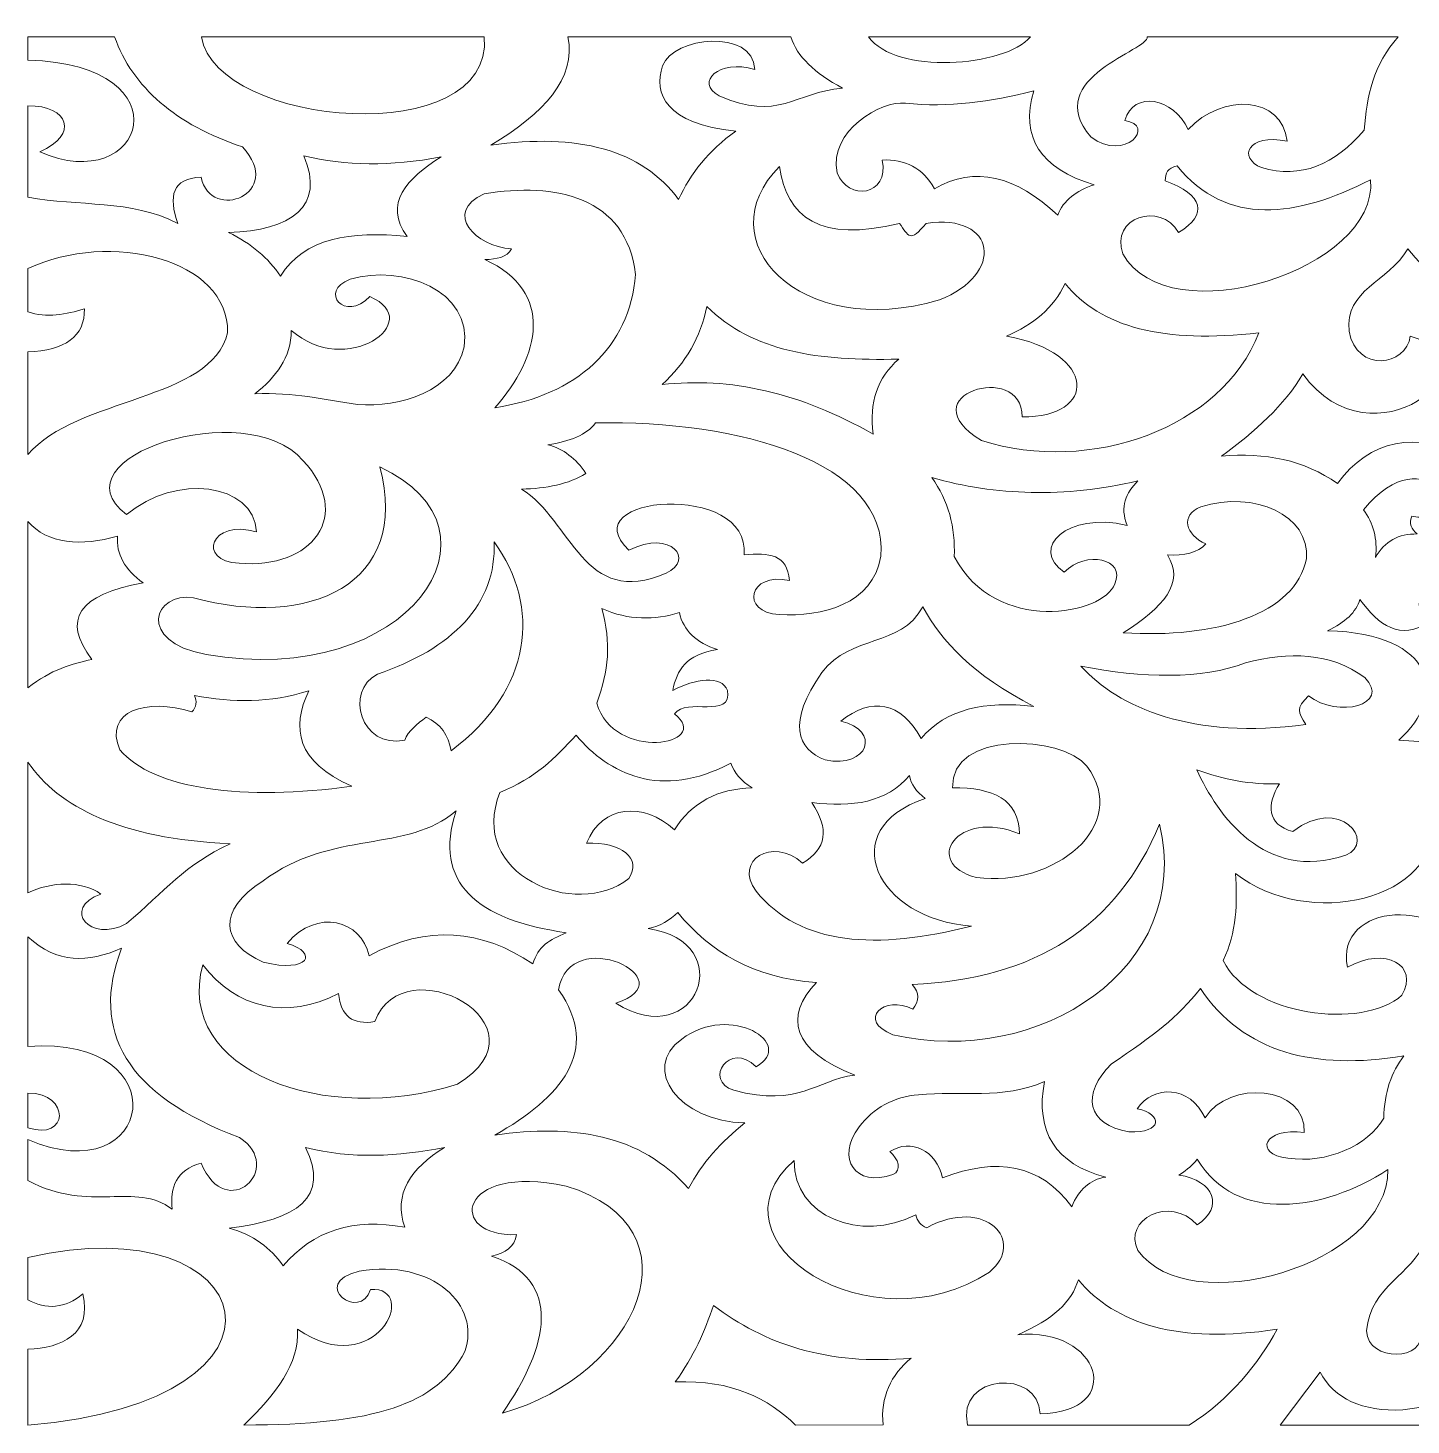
# Model space of a CAD drawing. Header units: centimetres. Extents: x -45.6 to 45.6, y -29 to 29.6.
# Drawn here: x -45.64 to -18.43, y -29.02 to -1.54 of the extents above; entities that cross this region are included whole.
import ezdxf

# ---------------------------------------------------------------- set-up
doc = ezdxf.new("R2010")
doc.units = ezdxf.units.CM
doc.header["$MEASUREMENT"] = 0
doc.layers.add('layer 1', color=7, linetype='Continuous')

msp = doc.modelspace()

# ---------------------------------------------------------------- linework, layer by layer
at = {"layer": 'layer 1', "color": 2, "lineweight": 9}
for points, knots in [([(-35.01396, -1.71592), (-34.85383, -2.54143), (-35.47728, -3.21619), (-36.53279, -3.84753), (-36.53279, -3.84753), (-34.82786, -3.60783), (-33.56556, -3.9254), (-32.83738, -4.91551), (-32.83738, -4.91551), (-32.60541, -4.40714), (-32.24998, -3.95135), (-31.71411, -3.57245), (-31.71411, -3.57245), (-33.08332, -3.4272), (-33.34886, -2.83887), (-33.15214, -2.28647), (-33.15214, -2.28647), (-32.94896, -1.71592), (-31.37321, -1.54176), (-31.33968, -2.35883), (-31.33968, -2.35883), (-32.04525, -2.14571), (-32.53095, -2.61496), (-32.03969, -2.87664), (-32.03969, -2.87664), (-30.8703, -3.39371), (-30.5608, -2.80501), (-29.61116, -2.72728), (-29.61116, -2.72728), (-30.17106, -2.42452), (-30.50503, -2.10495), (-30.6308, -1.71592), (-30.6308, -1.71592), (-30.6308, -1.71592), (-35.01396, -1.71592), (-35.01396, -1.71592)], [0, 0, 0, 0, 0.1, 0.1, 0.1, 0.1, 0.2, 0.2, 0.2, 0.2, 0.3, 0.3, 0.3, 0.3, 0.4, 0.4, 0.4, 0.4, 0.5, 0.5, 0.5, 0.5, 0.6, 0.6, 0.6, 0.6, 0.7, 0.7, 0.7, 0.7, 0.8, 0.8, 0.8, 0.8, 1, 1, 1, 1]), ([(-43.93174, -1.71592), (-43.93174, -1.71592), (-45.6365, -1.71592), (-45.6365, -1.71592), (-45.6365, -1.71592), (-45.6365, -1.71592), (-45.6365, -2.17274), (-45.6365, -2.17274), (-45.6365, -2.17274), (-42.46283, -2.26714), (-43.34752, -4.89124), (-45.40501, -3.97698), (-45.40501, -3.97698), (-44.62954, -3.64322), (-44.83285, -3.06743), (-45.6365, -3.07082), (-45.6365, -3.07082), (-45.6365, -3.07082), (-45.6365, -4.86697), (-45.6365, -4.86697), (-45.6365, -4.86697), (-44.62446, -5.06384), (-43.62515, -4.90472), (-42.68637, -5.38478), (-42.68637, -5.38478), (-42.87871, -4.84806), (-42.79799, -4.49745), (-42.23055, -4.47861), (-42.23055, -4.47861), (-42.0379, -5.37689), (-40.57277, -4.7998), (-41.41658, -3.87989), (-41.41658, -3.87989), (-42.7203, -3.45041), (-43.5831, -2.70635), (-43.93174, -1.71592)], [0, 0, 0, 0, 0.1, 0.1, 0.1, 0.1, 0.2, 0.2, 0.2, 0.2, 0.3, 0.3, 0.3, 0.3, 0.4, 0.4, 0.4, 0.4, 0.5, 0.5, 0.5, 0.5, 0.6, 0.6, 0.6, 0.6, 0.7, 0.7, 0.7, 0.7, 0.8, 0.8, 0.8, 0.8, 1, 1, 1, 1]), ([(-42.22562, -1.71592), (-41.91629, -3.51245), (-36.4656, -3.94946), (-36.66098, -1.71592), (-36.66098, -1.71592), (-36.66098, -1.71592), (-42.22562, -1.71592), (-42.22562, -1.71592)], [0, 0, 0, 0, 0.33333333, 0.33333333, 0.33333333, 0.33333333, 1, 1, 1, 1]), ([(-29.10026, -1.71592), (-28.58905, -2.46514), (-26.41232, -2.31366), (-25.91868, -1.71592), (-25.91868, -1.71592), (-25.91868, -1.71592), (-29.10026, -1.71592), (-29.10026, -1.71592)], [0, 0, 0, 0, 0.33333333, 0.33333333, 0.33333333, 0.33333333, 1, 1, 1, 1]), ([(-23.62333, -1.71592), (-23.55279, -1.97676), (-25.72874, -2.51061), (-24.73028, -3.68572), (-24.73028, -3.68572), (-24.04586, -4.19071), (-23.44015, -3.45108), (-24.06283, -3.36209), (-24.06283, -3.36209), (-23.89054, -2.7701), (-23.10643, -2.90224), (-22.81746, -3.54008), (-22.81746, -3.54008), (-22.1405, -2.81557), (-20.96364, -2.87493), (-20.86734, -3.77139), (-20.86734, -3.77139), (-21.6596, -3.60417), (-21.83598, -4.1004), (-21.372, -4.2892), (-21.372, -4.2892), (-20.59841, -4.511), (-19.93163, -4.23727), (-19.35336, -3.55294), (-19.35336, -3.55294), (-19.29971, -2.88112), (-19.17232, -2.25795), (-18.68354, -1.71592), (-18.68354, -1.71592), (-18.68354, -1.71592), (-23.62333, -1.71592), (-23.62333, -1.71592)], [0, 0, 0, 0, 0.11111111, 0.11111111, 0.11111111, 0.11111111, 0.22222222, 0.22222222, 0.22222222, 0.22222222, 0.33333333, 0.33333333, 0.33333333, 0.33333333, 0.44444444, 0.44444444, 0.44444444, 0.44444444, 0.55555556, 0.55555556, 0.55555556, 0.55555556, 0.66666667, 0.66666667, 0.66666667, 0.66666667, 0.77777778, 0.77777778, 0.77777778, 0.77777778, 1, 1, 1, 1]), ([(-17.81157, -2.27792), (-18.71835, -3.53805), (-17.46667, -5.65454), (-14.6371, -5.4495), (-14.6371, -5.4495), (-13.42972, -5.39421), (-12.69173, -4.36129), (-14.11617, -4.00935), (-14.11617, -4.00935), (-16.6036, -4.4556), (-17.65884, -3.60187), (-17.81157, -2.27792)], [0, 0, 0, 0, 0.25, 0.25, 0.25, 0.25, 0.5, 0.5, 0.5, 0.5, 1, 1, 1, 1]), ([(-25.85355, -2.77955), (-26.11945, -3.6965), (-25.72334, -4.3114), (-24.66516, -4.62424), (-24.66516, -4.62424), (-25.01586, -4.7429), (-25.26955, -4.93168), (-25.38145, -5.22296), (-25.38145, -5.22296), (-26.2005, -4.45466), (-27.00971, -4.24363), (-27.80707, -4.70515), (-27.80707, -4.70515), (-28.03361, -4.28712), (-28.38905, -4.1253), (-28.83267, -4.1388), (-28.83267, -4.1388), (-28.6902, -4.85227), (-29.5123, -4.95201), (-29.71989, -4.38961), (-29.71989, -4.38961), (-29.89353, -3.56703), (-28.84351, -2.96022), (-28.37685, -3.02227), (-28.37685, -3.02227), (-27.53573, -3.11131), (-26.69464, -2.99263), (-25.85355, -2.77955)], [0, 0, 0, 0, 0.125, 0.125, 0.125, 0.125, 0.25, 0.25, 0.25, 0.25, 0.375, 0.375, 0.375, 0.375, 0.5, 0.5, 0.5, 0.5, 0.625, 0.625, 0.625, 0.625, 0.75, 0.75, 0.75, 0.75, 1, 1, 1, 1]), ([(-40.21191, -4.05789), (-39.77779, -5.0544), (-40.46693, -5.52636), (-41.69333, -5.56277), (-41.69333, -5.56277), (-41.23614, -5.77987), (-40.90784, -6.07382), (-40.66773, -6.42039), (-40.66773, -6.42039), (-40.20386, -5.67592), (-39.29221, -5.52492), (-38.177, -5.64368), (-38.177, -5.64368), (-38.649, -4.99021), (-38.19001, -4.51137), (-37.50954, -4.07407), (-37.50954, -4.07407), (-38.5026, -4.27499), (-39.39254, -4.24532), (-40.21191, -4.05789)], [0, 0, 0, 0, 0.16666667, 0.16666667, 0.16666667, 0.16666667, 0.33333333, 0.33333333, 0.33333333, 0.33333333, 0.5, 0.5, 0.5, 0.5, 0.66666667, 0.66666667, 0.66666667, 0.66666667, 1, 1, 1, 1]), ([(-30.8513, -4.26825), (-30.71367, -5.26616), (-30.06116, -5.76779), (-28.4908, -5.38478), (-28.4908, -5.38478), (-28.31716, -5.6275), (-28.29003, -5.78122), (-27.96987, -5.38478), (-27.96987, -5.38478), (-26.57234, -5.17977), (-26.42033, -6.38796), (-27.7094, -6.88966), (-27.7094, -6.88966), (-30.47692, -7.70415), (-32.31104, -5.70842), (-30.8513, -4.26825)], [0, 0, 0, 0, 0.2, 0.2, 0.2, 0.2, 0.4, 0.4, 0.4, 0.4, 0.6, 0.6, 0.6, 0.6, 1, 1, 1, 1]), ([(-23.03316, -4.25611), (-23.22238, -4.29789), (-23.26117, -4.38589), (-23.26825, -4.5509), (-23.26825, -4.5509), (-22.52074, -4.8172), (-22.40911, -5.21284), (-23.00467, -5.56277), (-23.00467, -5.56277), (-23.36421, -4.94233), (-24.35906, -5.27422), (-24.09993, -5.98363), (-24.09993, -5.98363), (-23.19508, -7.60046), (-19.06374, -6.28691), (-19.22787, -4.52715), (-19.22787, -4.52715), (-20.68494, -5.2717), (-22.05377, -5.4538), (-23.03316, -4.25611)], [0, 0, 0, 0, 0.16666667, 0.16666667, 0.16666667, 0.16666667, 0.33333333, 0.33333333, 0.33333333, 0.33333333, 0.5, 0.5, 0.5, 0.5, 0.66666667, 0.66666667, 0.66666667, 0.66666667, 1, 1, 1, 1]), ([(-36.1258, -5.8864), (-36.83604, -5.8332), (-37.47501, -5.18374), (-36.66302, -4.80224), (-36.66302, -4.80224), (-35.26683, -4.57598), (-33.86401, -4.85496), (-33.68391, -6.38803), (-33.68391, -6.38803), (-33.8033, -7.82819), (-34.83976, -8.76671), (-36.45139, -9.00944), (-36.45139, -9.00944), (-35.55257, -7.99943), (-35.27173, -6.72918), (-36.64674, -6.09676), (-36.64674, -6.09676), (-36.42152, -6.0907), (-36.20581, -6.05563), (-36.1258, -5.8864)], [0, 0, 0, 0, 0.16666667, 0.16666667, 0.16666667, 0.16666667, 0.33333333, 0.33333333, 0.33333333, 0.33333333, 0.5, 0.5, 0.5, 0.5, 0.66666667, 0.66666667, 0.66666667, 0.66666667, 1, 1, 1, 1]), ([(-45.6365, -6.27476), (-45.6365, -6.27476), (-45.6365, -7.12429), (-45.6365, -7.12429), (-45.6365, -7.12429), (-45.27241, -7.25643), (-44.88188, -7.17013), (-44.52593, -7.06765), (-44.52593, -7.06765), (-44.51288, -7.60702), (-44.91157, -7.8875), (-45.6365, -7.90909), (-45.6365, -7.90909), (-45.6365, -7.90909), (-45.6365, -9.92774), (-45.6365, -9.92774), (-45.6365, -9.92774), (-44.68145, -8.80582), (-42.0135, -8.86919), (-41.70961, -7.53692), (-41.70961, -7.53692), (-41.683, -6.08056), (-44.02434, -5.51422), (-45.6365, -6.27476)], [0, 0, 0, 0, 0.14285714, 0.14285714, 0.14285714, 0.14285714, 0.28571429, 0.28571429, 0.28571429, 0.28571429, 0.42857143, 0.42857143, 0.42857143, 0.42857143, 0.57142857, 0.57142857, 0.57142857, 0.57142857, 0.71428571, 0.71428571, 0.71428571, 0.71428571, 1, 1, 1, 1]), ([(-18.4953, -5.8864), (-18.88872, -6.55523), (-19.73795, -6.68199), (-19.65113, -7.50455), (-19.65113, -7.50455), (-19.49375, -8.33251), (-18.52242, -8.19496), (-18.44646, -7.60164), (-18.44646, -7.60164), (-16.64998, -8.13361), (-19.17665, -10.23585), (-20.56278, -8.34599), (-20.56278, -8.34599), (-20.91635, -8.96129), (-21.50041, -9.4784), (-22.15815, -9.96415), (-22.15815, -9.96415), (-21.30507, -9.88436), (-20.53675, -10.03853), (-19.87904, -10.49814), (-19.87904, -10.49814), (-19.23329, -9.64052), (-18.35965, -9.46252), (-17.25807, -9.96415), (-17.25807, -9.96415), (-17.48112, -9.05139), (-16.75295, -8.49819), (-15.43479, -8.168), (-15.43479, -8.168), (-16.7725, -7.60169), (-17.72211, -6.79799), (-18.4953, -5.8864)], [0, 0, 0, 0, 0.11111111, 0.11111111, 0.11111111, 0.11111111, 0.22222222, 0.22222222, 0.22222222, 0.22222222, 0.33333333, 0.33333333, 0.33333333, 0.33333333, 0.44444444, 0.44444444, 0.44444444, 0.44444444, 0.55555556, 0.55555556, 0.55555556, 0.55555556, 0.66666667, 0.66666667, 0.66666667, 0.66666667, 0.77777778, 0.77777778, 0.77777778, 0.77777778, 1, 1, 1, 1]), ([(-38.90957, -6.82493), (-39.40609, -7.34005), (-39.92702, -6.71705), (-39.30027, -6.48512), (-39.30027, -6.48512), (-38.26653, -6.17899), (-36.90178, -6.7076), (-37.05372, -7.812), (-37.05372, -7.812), (-37.24909, -8.6885), (-38.32173, -9.0077), (-39.15469, -8.94567), (-39.15469, -8.94567), (-39.83027, -8.84318), (-40.40453, -8.70737), (-41.17239, -8.73435), (-41.17239, -8.73435), (-40.75952, -8.41008), (-40.45628, -8.02849), (-40.4561, -7.48837), (-40.4561, -7.48837), (-39.39618, -8.44212), (-37.77979, -7.31683), (-38.90957, -6.82493)], [0, 0, 0, 0, 0.14285714, 0.14285714, 0.14285714, 0.14285714, 0.28571429, 0.28571429, 0.28571429, 0.28571429, 0.42857143, 0.42857143, 0.42857143, 0.42857143, 0.57142857, 0.57142857, 0.57142857, 0.57142857, 0.71428571, 0.71428571, 0.71428571, 0.71428571, 1, 1, 1, 1]), ([(-26.39077, -7.60164), (-25.86305, -7.37781), (-25.45879, -7.0488), (-25.23494, -6.56603), (-25.23494, -6.56603), (-24.55121, -7.42905), (-23.28142, -7.75266), (-21.42558, -7.53692), (-21.42558, -7.53692), (-22.15272, -9.41669), (-24.73571, -10.32824), (-26.87915, -9.6567), (-26.87915, -9.6567), (-28.36057, -8.7667), (-26.07603, -8.07629), (-26.08146, -9.18743), (-26.08146, -9.18743), (-24.60006, -9.21439), (-24.58922, -7.92526), (-26.39077, -7.60164)], [0, 0, 0, 0, 0.16666667, 0.16666667, 0.16666667, 0.16666667, 0.33333333, 0.33333333, 0.33333333, 0.33333333, 0.5, 0.5, 0.5, 0.5, 0.66666667, 0.66666667, 0.66666667, 0.66666667, 1, 1, 1, 1]), ([(-32.28388, -7.01911), (-32.39715, -7.62018), (-32.70238, -8.12786), (-33.16297, -8.55635), (-33.16297, -8.55635), (-31.83213, -8.4006), (-30.45113, -8.71208), (-29.01174, -9.52724), (-29.01174, -9.52724), (-29.09315, -8.90694), (-28.92493, -8.4161), (-28.50708, -8.05473), (-28.50708, -8.05473), (-30.09162, -8.09383), (-31.37769, -7.91313), (-32.28388, -7.01911)], [0, 0, 0, 0, 0.2, 0.2, 0.2, 0.2, 0.4, 0.4, 0.4, 0.4, 0.6, 0.6, 0.6, 0.6, 1, 1, 1, 1]), ([(-41.13767, -11.45224), (-42.04189, -11.18813), (-42.33563, -12.02438), (-41.4817, -12.06774), (-41.4817, -12.06774), (-40.04639, -12.19249), (-39.22701, -11.12317), (-40.22819, -10.04505), (-40.22819, -10.04505), (-41.34122, -8.76548), (-45.17691, -9.98253), (-43.69569, -11.11303), (-43.69569, -11.11303), (-42.73044, -10.30026), (-41.19938, -10.47969), (-41.13767, -11.45224)], [0, 0, 0, 0, 0.2, 0.2, 0.2, 0.2, 0.4, 0.4, 0.4, 0.4, 0.6, 0.6, 0.6, 0.6, 1, 1, 1, 1]), ([(-35.40951, -9.7376), (-34.9754, -9.67558), (-34.64712, -9.54345), (-34.47345, -9.30879), (-34.47345, -9.30879), (-31.64491, -9.25216), (-28.71735, -10.0774), (-28.85709, -11.9302), (-28.85709, -11.9302), (-29.01479, -12.87649), (-30.02073, -13.12258), (-30.85944, -13.07909), (-30.85944, -13.07909), (-31.63342, -13.03256), (-31.46656, -12.2329), (-30.65595, -12.40756), (-30.65595, -12.40756), (-30.70071, -11.89174), (-31.05616, -11.85803), (-31.55131, -11.90593), (-31.55131, -11.90593), (-31.40481, -10.4469), (-34.97542, -10.73006), (-33.81414, -11.80884), (-33.81414, -11.80884), (-32.97576, -11.39889), (-32.51993, -12.003), (-33.08157, -12.26192), (-33.08157, -12.26192), (-34.71493, -12.97391), (-34.93199, -11.2263), (-35.93045, -10.61141), (-35.93045, -10.61141), (-35.43833, -10.59691), (-35.00084, -10.51262), (-34.66066, -10.30396), (-34.66066, -10.30396), (-34.85603, -10.00728), (-35.10565, -9.81849), (-35.40951, -9.7376)], [0, 0, 0, 0, 0.09090909, 0.09090909, 0.09090909, 0.09090909, 0.18181818, 0.18181818, 0.18181818, 0.18181818, 0.27272727, 0.27272727, 0.27272727, 0.27272727, 0.36363636, 0.36363636, 0.36363636, 0.36363636, 0.45454545, 0.45454545, 0.45454545, 0.45454545, 0.54545455, 0.54545455, 0.54545455, 0.54545455, 0.63636364, 0.63636364, 0.63636364, 0.63636364, 0.72727273, 0.72727273, 0.72727273, 0.72727273, 0.81818182, 0.81818182, 0.81818182, 0.81818182, 1, 1, 1, 1]), ([(-19.1302, -11.95447), (-19.08706, -11.58535), (-19.17181, -11.28591), (-19.36625, -11.01594), (-19.36625, -11.01594), (-18.1138, -9.48), (-17.08541, -11.36245), (-18.41391, -11.1454), (-18.41391, -11.1454), (-18.48245, -11.29172), (-18.42411, -11.40095), (-18.30809, -11.4933), (-18.30809, -11.4933), (-18.68118, -11.4832), (-18.95251, -11.64097), (-19.1302, -11.95447)], [0, 0, 0, 0, 0.2, 0.2, 0.2, 0.2, 0.4, 0.4, 0.4, 0.4, 0.6, 0.6, 0.6, 0.6, 1, 1, 1, 1]), ([(-38.71421, -10.17451), (-38.09828, -12.49388), (-40.12208, -13.36343), (-42.38222, -12.74851), (-42.38222, -12.74851), (-43.14587, -12.6254), (-43.52679, -13.60128), (-42.13287, -13.86389), (-42.13287, -13.86389), (-38.13068, -14.54631), (-36.03061, -11.40712), (-38.71421, -10.17451)], [0, 0, 0, 0, 0.25, 0.25, 0.25, 0.25, 0.5, 0.5, 0.5, 0.5, 1, 1, 1, 1]), ([(-27.85591, -10.38487), (-27.53033, -10.83593), (-27.39468, -11.35777), (-27.41637, -11.93829), (-27.41637, -11.93829), (-26.59749, -13.49054), (-24.47123, -13.07624), (-24.26009, -12.47636), (-24.26009, -12.47636), (-24.03728, -11.96906), (-24.82221, -11.81266), (-25.25326, -12.2439), (-25.25326, -12.2439), (-25.93399, -11.77977), (-25.20548, -11.04312), (-24.01399, -11.32339), (-24.01399, -11.32339), (-24.16328, -10.95929), (-24.0439, -10.6842), (-23.80236, -10.44959), (-23.80236, -10.44959), (-25.25429, -10.784), (-26.59936, -10.74084), (-27.85591, -10.38487)], [0, 0, 0, 0, 0.14285714, 0.14285714, 0.14285714, 0.14285714, 0.28571429, 0.28571429, 0.28571429, 0.28571429, 0.42857143, 0.42857143, 0.42857143, 0.42857143, 0.57142857, 0.57142857, 0.57142857, 0.57142857, 0.71428571, 0.71428571, 0.71428571, 0.71428571, 1, 1, 1, 1]), ([(-22.46746, -11.68748), (-22.62207, -11.86954), (-22.89612, -11.91807), (-23.22444, -11.90593), (-23.22444, -11.90593), (-22.86749, -12.43992), (-23.30164, -12.94424), (-24.09539, -13.43508), (-24.09539, -13.43508), (-22.28294, -13.55645), (-20.69844, -13.0737), (-20.48952, -11.97875), (-20.48952, -11.97875), (-20.41525, -11.12922), (-21.51343, -10.6249), (-22.56513, -10.95931), (-22.56513, -10.95931), (-22.97482, -11.12112), (-22.86901, -11.50948), (-22.46746, -11.68748)], [0, 0, 0, 0, 0.16666667, 0.16666667, 0.16666667, 0.16666667, 0.33333333, 0.33333333, 0.33333333, 0.33333333, 0.5, 0.5, 0.5, 0.5, 0.66666667, 0.66666667, 0.66666667, 0.66666667, 1, 1, 1, 1]), ([(-45.6365, -11.24445), (-45.26352, -11.68885), (-44.57064, -11.74469), (-43.87476, -11.53375), (-43.87476, -11.53375), (-43.90191, -11.88435), (-43.73368, -12.1918), (-43.3701, -12.4561), (-43.3701, -12.4561), (-44.6399, -12.67724), (-44.97634, -13.17887), (-44.37942, -13.96098), (-44.37942, -13.96098), (-44.75685, -14.04621), (-45.19491, -14.15797), (-45.6365, -14.52131), (-45.6365, -14.52131), (-45.6365, -14.52131), (-45.6365, -11.24445), (-45.6365, -11.24445)], [0, 0, 0, 0, 0.16666667, 0.16666667, 0.16666667, 0.16666667, 0.33333333, 0.33333333, 0.33333333, 0.33333333, 0.5, 0.5, 0.5, 0.5, 0.66666667, 0.66666667, 0.66666667, 0.66666667, 1, 1, 1, 1]), ([(-37.31419, -15.75713), (-35.7011, -14.54757), (-35.54104, -12.92673), (-36.46767, -11.64702), (-36.46767, -11.64702), (-36.40798, -12.88223), (-37.30334, -13.75064), (-38.76305, -14.25225), (-38.76305, -14.25225), (-39.4103, -14.58267), (-39.09287, -15.72618), (-38.22583, -15.54677), (-38.22583, -15.54677), (-38.15254, -15.36744), (-37.98431, -15.22993), (-37.80257, -15.09369), (-37.80257, -15.09369), (-37.52039, -15.22855), (-37.3576, -15.4497), (-37.31419, -15.75713)], [0, 0, 0, 0, 0.16666667, 0.16666667, 0.16666667, 0.16666667, 0.33333333, 0.33333333, 0.33333333, 0.33333333, 0.5, 0.5, 0.5, 0.5, 0.66666667, 0.66666667, 0.66666667, 0.66666667, 1, 1, 1, 1]), ([(-19.4395, -12.77973), (-19.51005, -13.02784), (-19.72167, -13.23279), (-20.0744, -13.39463), (-20.0744, -13.39463), (-17.94303, -13.45324), (-17.69616, -14.68439), (-18.67438, -15.54677), (-18.67438, -15.54677), (-16.53908, -15.75037), (-14.78092, -14.82532), (-15.14176, -13.3299), (-15.14176, -13.3299), (-15.54131, -11.84111), (-19.14312, -12.25641), (-18.07204, -13.21663), (-18.07204, -13.21663), (-18.64399, -13.60328), (-19.06315, -13.28955), (-19.4395, -12.77973)], [0, 0, 0, 0, 0.16666667, 0.16666667, 0.16666667, 0.16666667, 0.33333333, 0.33333333, 0.33333333, 0.33333333, 0.5, 0.5, 0.5, 0.5, 0.66666667, 0.66666667, 0.66666667, 0.66666667, 1, 1, 1, 1]), ([(-34.35136, -12.95773), (-34.15364, -13.64139), (-34.21894, -14.1781), (-34.44903, -14.8186), (-34.44903, -14.8186), (-34.11734, -15.97861), (-32.1462, -15.64891), (-32.91878, -15.02896), (-32.91878, -15.02896), (-32.68545, -14.68915), (-31.78465, -15.15302), (-31.8769, -14.56779), (-31.8769, -14.56779), (-31.99392, -14.26641), (-32.5196, -14.33787), (-32.95134, -14.56779), (-32.95134, -14.56779), (-32.87324, -14.16829), (-32.69632, -13.85848), (-32.07225, -13.7668), (-32.07225, -13.7668), (-32.49552, -13.63195), (-32.74515, -13.38923), (-32.8211, -13.03863), (-32.8211, -13.03863), (-33.31152, -13.18764), (-33.81754, -13.19709), (-34.35136, -12.95773)], [0, 0, 0, 0, 0.125, 0.125, 0.125, 0.125, 0.25, 0.25, 0.25, 0.25, 0.375, 0.375, 0.375, 0.375, 0.5, 0.5, 0.5, 0.5, 0.625, 0.625, 0.625, 0.625, 0.75, 0.75, 0.75, 0.75, 1, 1, 1, 1]), ([(-28.03498, -12.92536), (-27.67351, -13.60332), (-27.04002, -14.2701), (-25.85355, -14.88333), (-25.85355, -14.88333), (-26.81541, -14.77005), (-27.58325, -14.93725), (-28.06754, -15.51441), (-28.06754, -15.51441), (-28.46364, -14.7861), (-29.04426, -14.68904), (-29.64663, -15.1746), (-29.64663, -15.1746), (-28.85709, -15.3445), (-29.09312, -16.1131), (-29.95594, -15.93513), (-29.95594, -15.93513), (-30.50943, -15.72476), (-30.7102, -15.20154), (-30.02106, -14.21989), (-30.02106, -14.21989), (-29.44042, -13.44856), (-28.48537, -13.74522), (-28.03498, -12.92536)], [0, 0, 0, 0, 0.14285714, 0.14285714, 0.14285714, 0.14285714, 0.28571429, 0.28571429, 0.28571429, 0.28571429, 0.42857143, 0.42857143, 0.42857143, 0.42857143, 0.57142857, 0.57142857, 0.57142857, 0.57142857, 0.71428571, 0.71428571, 0.71428571, 0.71428571, 1, 1, 1, 1]), ([(-24.92563, -14.09043), (-24.18771, -14.91142), (-22.72437, -15.54141), (-20.49766, -15.23932), (-20.49766, -15.23932), (-20.66186, -14.99119), (-20.69714, -14.92107), (-20.44882, -14.67297), (-20.44882, -14.67297), (-19.86759, -15.13021), (-18.80905, -14.84798), (-19.34183, -14.31697), (-19.34183, -14.31697), (-20.01718, -13.81137), (-20.83666, -13.81239), (-21.68605, -14.02571), (-21.68605, -14.02571), (-22.54814, -14.35434), (-23.72031, -14.33206), (-24.92563, -14.09043)], [0, 0, 0, 0, 0.16666667, 0.16666667, 0.16666667, 0.16666667, 0.33333333, 0.33333333, 0.33333333, 0.33333333, 0.5, 0.5, 0.5, 0.5, 0.66666667, 0.66666667, 0.66666667, 0.66666667, 1, 1, 1, 1]), ([(-40.11424, -14.57588), (-40.45898, -15.31486), (-40.35591, -15.9729), (-39.26771, -16.45294), (-39.26771, -16.45294), (-41.37858, -16.7496), (-43.18131, -16.51722), (-43.82707, -15.73512), (-43.82707, -15.73512), (-44.16092, -14.97713), (-43.29809, -14.70747), (-42.41077, -14.99077), (-42.41077, -14.99077), (-42.32123, -14.90716), (-42.30495, -14.77501), (-42.36193, -14.66714), (-42.36193, -14.66714), (-41.60764, -14.8101), (-40.86849, -14.82133), (-40.11424, -14.57588)], [0, 0, 0, 0, 0.16666667, 0.16666667, 0.16666667, 0.16666667, 0.33333333, 0.33333333, 0.33333333, 0.33333333, 0.5, 0.5, 0.5, 0.5, 0.66666667, 0.66666667, 0.66666667, 0.66666667, 1, 1, 1, 1]), ([(-26.1303, -17.39146), (-27.36517, -16.8787), (-28.067, -17.97348), (-26.97683, -18.24908), (-26.97683, -18.24908), (-25.4547, -18.44328), (-23.93123, -17.22831), (-24.80761, -16.06053), (-24.80761, -16.06053), (-25.29875, -15.43469), (-27.50324, -15.36589), (-27.44893, -16.4853), (-27.44893, -16.4853), (-26.65527, -16.4745), (-26.14246, -16.71183), (-26.1303, -17.39146)], [0, 0, 0, 0, 0.2, 0.2, 0.2, 0.2, 0.4, 0.4, 0.4, 0.4, 0.6, 0.6, 0.6, 0.6, 1, 1, 1, 1]), ([(-34.85602, -15.44968), (-35.26993, -15.90153), (-35.6577, -16.29213), (-36.35116, -16.57512), (-36.35116, -16.57512), (-37.00775, -18.18787), (-34.85963, -19.09208), (-33.81775, -18.26954), (-33.81775, -18.26954), (-33.54914, -17.87983), (-33.9697, -17.5427), (-34.648, -17.57373), (-34.648, -17.57373), (-34.33613, -16.8094), (-33.53183, -16.75876), (-32.91878, -17.31056), (-32.91878, -17.31056), (-32.58235, -16.77657), (-32.07227, -16.50148), (-31.38852, -16.4853), (-31.38852, -16.4853), (-31.61511, -16.35382), (-31.73721, -16.18527), (-31.81178, -15.99985), (-31.81178, -15.99985), (-33.18128, -16.7277), (-34.2121, -16.21226), (-34.85602, -15.44968)], [0, 0, 0, 0, 0.125, 0.125, 0.125, 0.125, 0.25, 0.25, 0.25, 0.25, 0.375, 0.375, 0.375, 0.375, 0.5, 0.5, 0.5, 0.5, 0.625, 0.625, 0.625, 0.625, 0.75, 0.75, 0.75, 0.75, 1, 1, 1, 1]), ([(-45.6365, -15.97963), (-45.6365, -15.97963), (-45.6365, -18.55249), (-45.6365, -18.55249), (-45.6365, -18.55249), (-45.17729, -18.32526), (-44.59445, -18.30369), (-44.20034, -18.57272), (-44.20034, -18.57272), (-44.9901, -18.85995), (-44.41496, -19.54496), (-43.69569, -19.15525), (-43.69569, -19.15525), (-42.95228, -18.51339), (-42.53987, -17.99557), (-41.66077, -17.58564), (-41.66077, -17.58564), (-43.82652, -17.48183), (-45.03371, -16.86019), (-45.6365, -15.97963)], [0, 0, 0, 0, 0.16666667, 0.16666667, 0.16666667, 0.16666667, 0.33333333, 0.33333333, 0.33333333, 0.33333333, 0.5, 0.5, 0.5, 0.5, 0.66666667, 0.66666667, 0.66666667, 0.66666667, 1, 1, 1, 1]), ([(-22.64653, -16.12931), (-22.23237, -17.03213), (-21.31398, -18.34108), (-19.71625, -17.81218), (-19.71625, -17.81218), (-19.10294, -17.55445), (-19.8274, -16.62675), (-20.75813, -17.34292), (-20.75813, -17.34292), (-21.26833, -17.20809), (-21.27374, -16.81163), (-21.0186, -16.40439), (-21.0186, -16.40439), (-21.58432, -16.4273), (-22.12425, -16.32213), (-22.64653, -16.12931)], [0, 0, 0, 0, 0.2, 0.2, 0.2, 0.2, 0.4, 0.4, 0.4, 0.4, 0.6, 0.6, 0.6, 0.6, 1, 1, 1, 1]), ([(-30.21641, -16.77657), (-29.86912, -17.29437), (-29.9261, -17.68541), (-30.40362, -17.96591), (-30.40362, -17.96591), (-30.99247, -17.43449), (-31.76034, -17.91181), (-31.31526, -18.51608), (-31.31526, -18.51608), (-30.44504, -19.59221), (-28.94328, -19.6812), (-27.0745, -19.20379), (-27.0745, -19.20379), (-28.9453, -19.07165), (-29.79998, -17.30247), (-27.98614, -16.69566), (-27.98614, -16.69566), (-28.16523, -16.56083), (-28.26834, -16.4098), (-28.29545, -16.24258), (-28.29545, -16.24258), (-28.74038, -16.77262), (-29.42413, -16.87237), (-30.21641, -16.77657)], [0, 0, 0, 0, 0.14285714, 0.14285714, 0.14285714, 0.14285714, 0.28571429, 0.28571429, 0.28571429, 0.28571429, 0.42857143, 0.42857143, 0.42857143, 0.42857143, 0.57142857, 0.57142857, 0.57142857, 0.57142857, 0.71428571, 0.71428571, 0.71428571, 0.71428571, 1, 1, 1, 1]), ([(-37.21652, -16.93838), (-37.671, -18.35561), (-36.81091, -19.08108), (-35.05137, -19.33325), (-35.05137, -19.33325), (-35.37424, -19.47348), (-35.60758, -19.59754), (-35.70254, -19.94814), (-35.70254, -19.94814), (-36.71389, -19.26717), (-37.78425, -19.17276), (-38.92585, -19.78633), (-38.92585, -19.78633), (-39.07642, -19.08647), (-39.95278, -18.84643), (-40.5375, -19.54361), (-40.5375, -19.54361), (-39.91345, -19.73239), (-40.10338, -20.13153), (-41.0096, -19.91578), (-41.0096, -19.91578), (-41.82917, -19.549), (-41.93774, -18.89635), (-41.0096, -18.31381), (-41.0096, -18.31381), (-39.66383, -17.30516), (-38.17157, -17.76903), (-37.21652, -16.93838)], [0, 0, 0, 0, 0.125, 0.125, 0.125, 0.125, 0.25, 0.25, 0.25, 0.25, 0.375, 0.375, 0.375, 0.375, 0.5, 0.5, 0.5, 0.5, 0.625, 0.625, 0.625, 0.625, 0.75, 0.75, 0.75, 0.75, 1, 1, 1, 1]), ([(-23.3791, -17.19729), (-24.19848, -19.1984), (-25.82098, -20.2502), (-28.24661, -20.35268), (-28.24661, -20.35268), (-28.09128, -20.5145), (-28.10348, -20.67631), (-28.23033, -20.83813), (-28.23033, -20.83813), (-28.79542, -20.54075), (-29.35023, -21.06529), (-28.62104, -21.33976), (-28.62104, -21.33976), (-25.75699, -22.00745), (-22.6996, -20.01943), (-23.3791, -17.19729)], [0, 0, 0, 0, 0.2, 0.2, 0.2, 0.2, 0.4, 0.4, 0.4, 0.4, 0.6, 0.6, 0.6, 0.6, 1, 1, 1, 1]), ([(-21.8814, -18.16818), (-21.84884, -18.73183), (-21.85698, -19.32785), (-22.12559, -19.88342), (-22.12559, -19.88342), (-21.59296, -20.9617), (-19.39425, -21.25937), (-18.60926, -20.56304), (-18.60926, -20.56304), (-18.27949, -19.97904), (-18.91713, -19.5907), (-19.68369, -20.01287), (-19.68369, -20.01287), (-19.93272, -18.74098), (-17.79265, -18.57237), (-17.12784, -19.91578), (-17.12784, -19.91578), (-16.13453, -19.02302), (-16.74236, -17.65302), (-18.00692, -17.06783), (-18.00692, -17.06783), (-17.83304, -18.70526), (-20.47578, -19.28771), (-21.8814, -18.16818)], [0, 0, 0, 0, 0.14285714, 0.14285714, 0.14285714, 0.14285714, 0.28571429, 0.28571429, 0.28571429, 0.28571429, 0.42857143, 0.42857143, 0.42857143, 0.42857143, 0.57142857, 0.57142857, 0.57142857, 0.57142857, 0.71428571, 0.71428571, 0.71428571, 0.71428571, 1, 1, 1, 1]), ([(-36.45139, -23.3139), (-34.93465, -23.09799), (-33.59429, -23.28675), (-32.64203, -24.3657), (-32.64203, -24.3657), (-32.38097, -23.86076), (-31.99938, -23.43972), (-31.5321, -23.07506), (-31.5321, -23.07506), (-32.82752, -23.04675), (-33.58487, -22.01924), (-32.77746, -21.42455), (-32.77746, -21.42455), (-31.81321, -20.71194), (-30.51863, -21.51568), (-31.31526, -21.97083), (-31.31526, -21.97083), (-31.83229, -21.44891), (-32.36133, -22.24452), (-31.75481, -22.43201), (-31.75481, -22.43201), (-30.4389, -22.77722), (-30.16486, -22.23244), (-29.36989, -22.13265), (-29.36989, -22.13265), (-30.60982, -21.65529), (-30.76449, -20.98376), (-30.12687, -20.31223), (-30.12687, -20.31223), (-31.36821, -20.23137), (-32.22016, -19.70815), (-32.85366, -18.9368), (-32.85366, -18.9368), (-33.01102, -19.08447), (-33.19552, -19.2018), (-33.43972, -19.25234), (-33.43972, -19.25234), (-31.64378, -19.50255), (-32.46195, -21.7249), (-34.07405, -20.7209), (-34.07405, -20.7209), (-32.64147, -20.26378), (-34.99168, -19.13773), (-35.19788, -20.45786), (-35.19788, -20.45786), (-34.34854, -21.65629), (-35.15381, -22.57962), (-36.45139, -23.3139)], [0, 0, 0, 0, 0.07692308, 0.07692308, 0.07692308, 0.07692308, 0.15384615, 0.15384615, 0.15384615, 0.15384615, 0.23076923, 0.23076923, 0.23076923, 0.23076923, 0.30769231, 0.30769231, 0.30769231, 0.30769231, 0.38461538, 0.38461538, 0.38461538, 0.38461538, 0.46153846, 0.46153846, 0.46153846, 0.46153846, 0.53846154, 0.53846154, 0.53846154, 0.53846154, 0.61538462, 0.61538462, 0.61538462, 0.61538462, 0.69230769, 0.69230769, 0.69230769, 0.69230769, 0.76923077, 0.76923077, 0.76923077, 0.76923077, 0.84615385, 0.84615385, 0.84615385, 0.84615385, 1, 1, 1, 1]), ([(-45.6365, -19.41415), (-45.6365, -19.41415), (-45.6365, -21.57036), (-45.6365, -21.57036), (-45.6365, -21.57036), (-42.62871, -21.3526), (-43.14998, -24.47288), (-45.6365, -23.40287), (-45.6365, -23.40287), (-45.6365, -23.40287), (-45.6365, -24.20999), (-45.6365, -24.20999), (-45.6365, -24.20999), (-44.38791, -24.85994), (-43.53613, -24.21736), (-42.80032, -24.77024), (-42.80032, -24.77024), (-42.84312, -24.34071), (-42.7197, -24.00223), (-42.23055, -23.86407), (-42.23055, -23.86407), (-41.72861, -25.06689), (-40.56735, -23.95576), (-41.47356, -23.36245), (-41.47356, -23.36245), (-43.70112, -22.52572), (-44.42013, -21.27299), (-43.79336, -19.6407), (-43.79336, -19.6407), (-44.46083, -19.92396), (-45.0559, -19.95093), (-45.6365, -19.41415)], [0, 0, 0, 0, 0.11111111, 0.11111111, 0.11111111, 0.11111111, 0.22222222, 0.22222222, 0.22222222, 0.22222222, 0.33333333, 0.33333333, 0.33333333, 0.33333333, 0.44444444, 0.44444444, 0.44444444, 0.44444444, 0.55555556, 0.55555556, 0.55555556, 0.55555556, 0.66666667, 0.66666667, 0.66666667, 0.66666667, 0.77777778, 0.77777778, 0.77777778, 0.77777778, 1, 1, 1, 1]), ([(-42.19799, -19.96433), (-42.76541, -22.05545), (-39.78562, -23.14297), (-37.18396, -22.31065), (-37.18396, -22.31065), (-35.29254, -21.14787), (-38.25546, -19.56756), (-38.81189, -21.08085), (-38.81189, -21.08085), (-39.24602, -21.15635), (-39.48478, -20.97296), (-39.52818, -20.53068), (-39.52818, -20.53068), (-40.54294, -21.05926), (-41.54683, -20.82193), (-42.19799, -19.96433)], [0, 0, 0, 0, 0.2, 0.2, 0.2, 0.2, 0.4, 0.4, 0.4, 0.4, 0.6, 0.6, 0.6, 0.6, 1, 1, 1, 1]), ([(-22.5749, -20.43037), (-21.72431, -21.69791), (-20.33243, -22.04312), (-18.57019, -21.75725), (-18.57019, -21.75725), (-18.81825, -22.0715), (-18.95812, -22.47374), (-18.9674, -22.98218), (-18.9674, -22.98218), (-19.2774, -23.51684), (-20.08458, -23.88496), (-20.8558, -23.76698), (-20.8558, -23.76698), (-21.53701, -23.69678), (-21.33307, -23.14566), (-20.53022, -23.26536), (-20.53022, -23.26536), (-20.49901, -22.32675), (-22.02113, -22.22967), (-22.48374, -22.97409), (-22.48374, -22.97409), (-22.77743, -22.33085), (-23.50593, -22.32547), (-23.81864, -22.79609), (-23.81864, -22.79609), (-23.31022, -22.89655), (-23.31362, -23.28085), (-23.98143, -23.24917), (-23.98143, -23.24917), (-24.80829, -23.12106), (-24.92631, -22.49538), (-24.3233, -21.9142), (-24.3233, -21.9142), (-23.49043, -21.34989), (-23.02772, -21.0083), (-22.5749, -20.43037)], [0, 0, 0, 0, 0.1, 0.1, 0.1, 0.1, 0.2, 0.2, 0.2, 0.2, 0.3, 0.3, 0.3, 0.3, 0.4, 0.4, 0.4, 0.4, 0.5, 0.5, 0.5, 0.5, 0.6, 0.6, 0.6, 0.6, 0.7, 0.7, 0.7, 0.7, 0.8, 0.8, 0.8, 0.8, 1, 1, 1, 1]), ([(-45.6365, -22.48694), (-44.78153, -22.48745), (-44.84431, -23.44752), (-45.6365, -23.16848), (-45.6365, -23.16848), (-45.6365, -23.16848), (-45.6365, -22.48694), (-45.6365, -22.48694)], [0, 0, 0, 0, 0.33333333, 0.33333333, 0.33333333, 0.33333333, 1, 1, 1, 1]), ([(-25.64192, -22.2621), (-25.82642, -23.25456), (-25.42488, -23.88024), (-24.43725, -24.13916), (-24.43725, -24.13916), (-24.7548, -24.19029), (-24.96442, -24.38781), (-25.10471, -24.72169), (-25.10471, -24.72169), (-25.7162, -23.88765), (-26.57696, -23.73798), (-27.64428, -24.15534), (-27.64428, -24.15534), (-27.76719, -23.61693), (-28.26609, -23.37353), (-28.68616, -23.63753), (-28.68616, -23.63753), (-28.50501, -23.78383), (-28.44937, -24.00631), (-28.62104, -24.09061), (-28.62104, -24.09061), (-29.36445, -24.34546), (-29.74972, -23.78179), (-29.28849, -23.15209), (-29.28849, -23.15209), (-29.00665, -22.78192), (-28.60171, -22.55269), (-28.11638, -22.52101), (-28.11638, -22.52101), (-27.29155, -22.4347), (-26.46674, -22.62348), (-25.64192, -22.2621)], [0, 0, 0, 0, 0.11111111, 0.11111111, 0.11111111, 0.11111111, 0.22222222, 0.22222222, 0.22222222, 0.22222222, 0.33333333, 0.33333333, 0.33333333, 0.33333333, 0.44444444, 0.44444444, 0.44444444, 0.44444444, 0.55555556, 0.55555556, 0.55555556, 0.55555556, 0.66666667, 0.66666667, 0.66666667, 0.66666667, 0.77777778, 0.77777778, 0.77777778, 0.77777778, 1, 1, 1, 1]), ([(-40.17935, -23.55662), (-39.6814, -24.53361), (-40.35156, -24.98533), (-41.67705, -25.14241), (-41.67705, -25.14241), (-41.21036, -25.27724), (-40.85765, -25.52536), (-40.61889, -25.88676), (-40.61889, -25.88676), (-40.02741, -25.19095), (-39.22973, -24.93743), (-38.22583, -25.12623), (-38.22583, -25.12623), (-38.45209, -24.47321), (-38.10818, -23.97226), (-37.44443, -23.55662), (-37.44443, -23.55662), (-38.35607, -23.73602), (-39.26771, -23.78726), (-40.17935, -23.55662)], [0, 0, 0, 0, 0.16666667, 0.16666667, 0.16666667, 0.16666667, 0.33333333, 0.33333333, 0.33333333, 0.33333333, 0.5, 0.5, 0.5, 0.5, 0.66666667, 0.66666667, 0.66666667, 0.66666667, 1, 1, 1, 1]), ([(-36.02813, -25.27186), (-36.0678, -25.50666), (-36.23806, -25.64117), (-36.51651, -25.69258), (-36.51651, -25.69258), (-35.10245, -26.15859), (-35.39502, -27.48889), (-36.30488, -28.78325), (-36.30488, -28.78325), (-33.62418, -28.0187), (-32.34898, -25.13028), (-35.05137, -24.31715), (-35.05137, -24.31715), (-37.20838, -23.8533), (-37.39559, -25.32043), (-36.02813, -25.27186)], [0, 0, 0, 0, 0.2, 0.2, 0.2, 0.2, 0.4, 0.4, 0.4, 0.4, 0.6, 0.6, 0.6, 0.6, 1, 1, 1, 1]), ([(-30.56701, -23.81605), (-30.57109, -24.9164), (-29.26061, -25.4369), (-28.17395, -24.88403), (-28.17395, -24.88403), (-28.14005, -25.00068), (-28.07901, -25.09371), (-27.95825, -25.13484), (-27.95825, -25.13484), (-26.7997, -24.51184), (-25.98981, -25.40451), (-26.72509, -26.00864), (-26.72509, -26.00864), (-29.04438, -27.53835), (-32.36859, -25.39642), (-30.56701, -23.81605)], [0, 0, 0, 0, 0.2, 0.2, 0.2, 0.2, 0.4, 0.4, 0.4, 0.4, 0.6, 0.6, 0.6, 0.6, 1, 1, 1, 1]), ([(-22.63575, -23.78847), (-22.74154, -23.90523), (-22.8031, -23.97799), (-22.99653, -24.0987), (-22.99653, -24.0987), (-22.29595, -24.20822), (-22.10828, -24.73398), (-22.63839, -25.07769), (-22.63839, -25.07769), (-23.17496, -24.48548), (-24.11068, -24.98365), (-23.8034, -25.58225), (-23.8034, -25.58225), (-22.81646, -26.9806), (-18.87991, -25.88272), (-18.88601, -23.99352), (-18.88601, -23.99352), (-20.14433, -24.81253), (-21.87953, -25.06073), (-22.63575, -23.78847)], [0, 0, 0, 0, 0.16666667, 0.16666667, 0.16666667, 0.16666667, 0.33333333, 0.33333333, 0.33333333, 0.33333333, 0.5, 0.5, 0.5, 0.5, 0.66666667, 0.66666667, 0.66666667, 0.66666667, 1, 1, 1, 1]), ([(-45.6365, -25.7209), (-45.6365, -25.7209), (-45.6365, -26.5502), (-45.6365, -26.5502), (-45.6365, -26.5502), (-45.29624, -26.75375), (-44.88655, -26.7241), (-44.55849, -26.43693), (-44.55849, -26.43693), (-44.36628, -27.23126), (-44.97662, -27.50093), (-45.6365, -27.5211), (-45.6365, -27.5211), (-45.6365, -27.5211), (-45.6365, -29.01592), (-45.6365, -29.01592), (-45.6365, -29.01592), (-39.89302, -28.55005), (-41.05095, -24.66045), (-45.6365, -25.7209)], [0, 0, 0, 0, 0.16666667, 0.16666667, 0.16666667, 0.16666667, 0.33333333, 0.33333333, 0.33333333, 0.33333333, 0.5, 0.5, 0.5, 0.5, 0.66666667, 0.66666667, 0.66666667, 0.66666667, 1, 1, 1, 1]), ([(-18.15344, -25.38514), (-18.41662, -26.09173), (-19.20887, -26.24005), (-19.30927, -27.1651), (-19.30927, -27.1651), (-19.27806, -27.79349), (-18.11408, -27.75573), (-18.25111, -27.18128), (-18.25111, -27.18128), (-17.19296, -27.20285), (-17.00575, -28.57288), (-18.59298, -28.71853), (-18.59298, -28.71853), (-19.39608, -28.75088), (-19.93872, -28.50275), (-20.22091, -27.97418), (-20.22091, -27.97418), (-20.22091, -27.97418), (-21.00232, -29.01592), (-21.00232, -29.01592), (-21.00232, -29.01592), (-21.00232, -29.01592), (-16.87551, -29.01592), (-16.87551, -29.01592), (-16.87551, -29.01592), (-16.58791, -28.38483), (-15.9286, -27.87167), (-15.01153, -27.78), (-15.01153, -27.78), (-16.33973, -27.20021), (-17.32462, -26.35335), (-18.15344, -25.38514)], [0, 0, 0, 0, 0.11111111, 0.11111111, 0.11111111, 0.11111111, 0.22222222, 0.22222222, 0.22222222, 0.22222222, 0.33333333, 0.33333333, 0.33333333, 0.33333333, 0.44444444, 0.44444444, 0.44444444, 0.44444444, 0.55555556, 0.55555556, 0.55555556, 0.55555556, 0.66666667, 0.66666667, 0.66666667, 0.66666667, 0.77777778, 0.77777778, 0.77777778, 0.77777778, 1, 1, 1, 1]), ([(-40.33401, -27.13274), (-40.28672, -27.80229), (-40.76319, -28.41116), (-41.38962, -29.01592), (-41.38962, -29.01592), (-38.81882, -29.01592), (-37.57929, -28.60566), (-37.04558, -27.56964), (-37.04558, -27.56964), (-36.7173, -26.66618), (-37.66693, -25.74519), (-39.1212, -25.9879), (-39.1212, -25.9879), (-40.13324, -26.2468), (-39.08187, -26.9952), (-38.90143, -26.34794), (-38.90143, -26.34794), (-37.90771, -26.28998), (-38.79902, -28.18859), (-40.33401, -27.13274)], [0, 0, 0, 0, 0.16666667, 0.16666667, 0.16666667, 0.16666667, 0.33333333, 0.33333333, 0.33333333, 0.33333333, 0.5, 0.5, 0.5, 0.5, 0.66666667, 0.66666667, 0.66666667, 0.66666667, 1, 1, 1, 1]), ([(-24.97447, -26.16185), (-25.10606, -26.5893), (-25.47158, -26.94222), (-26.16754, -27.24024), (-26.16754, -27.24024), (-24.54468, -27.07843), (-24.01822, -28.76131), (-25.728, -28.79367), (-25.728, -28.79367), (-25.74917, -27.90858), (-27.37503, -28.00223), (-27.15743, -29.01592), (-27.15743, -29.01592), (-27.15743, -29.01592), (-22.79508, -29.01592), (-22.79508, -29.01592), (-22.79508, -29.01592), (-22.00277, -28.51431), (-21.42555, -27.80699), (-21.06743, -27.13274), (-21.06743, -27.13274), (-23.01554, -27.42806), (-24.24191, -27.03161), (-24.97447, -26.16185)], [0, 0, 0, 0, 0.14285714, 0.14285714, 0.14285714, 0.14285714, 0.28571429, 0.28571429, 0.28571429, 0.28571429, 0.42857143, 0.42857143, 0.42857143, 0.42857143, 0.57142857, 0.57142857, 0.57142857, 0.57142857, 0.71428571, 0.71428571, 0.71428571, 0.71428571, 1, 1, 1, 1]), ([(-32.15365, -26.66348), (-32.3208, -27.1651), (-32.53986, -27.66671), (-32.9025, -28.16836), (-32.9025, -28.16836), (-31.77123, -28.12432), (-31.08077, -28.49863), (-30.53589, -29.01592), (-30.53589, -29.01592), (-30.53589, -29.01592), (-28.81589, -29.01297), (-28.81589, -29.01297), (-28.81589, -29.01297), (-28.87356, -28.47223), (-28.66108, -28.02406), (-28.26289, -27.69909), (-28.26289, -27.69909), (-29.91597, -27.84947), (-31.15182, -27.4193), (-32.15365, -26.66348)], [0, 0, 0, 0, 0.16666667, 0.16666667, 0.16666667, 0.16666667, 0.33333333, 0.33333333, 0.33333333, 0.33333333, 0.5, 0.5, 0.5, 0.5, 0.66666667, 0.66666667, 0.66666667, 0.66666667, 1, 1, 1, 1])]:
    msp.add_open_spline(points, degree=3, knots=knots, dxfattribs=at)

doc.saveas('drawing.dxf')
